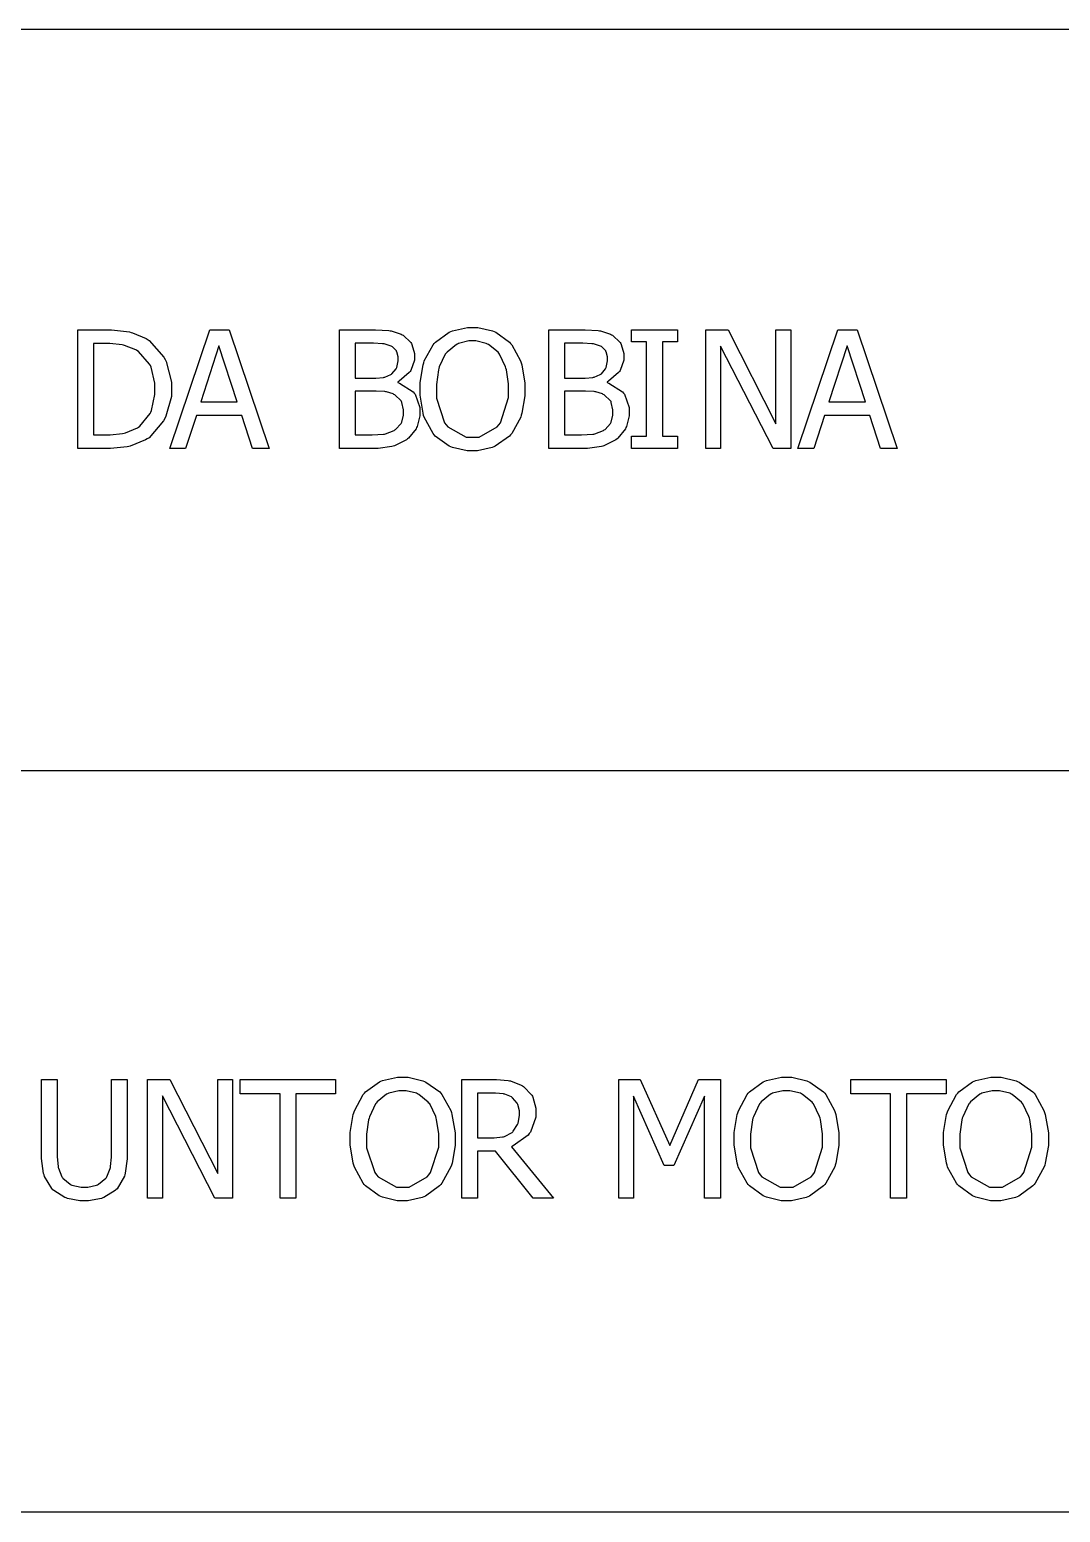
# Model space of a CAD drawing. Header units: millimetres. Extents: x 1974 to 2099, y 1386 to 1555.
# Drawn here: x 2088.406 to 2089.873, y 1476.14 to 1478.252 of the extents above; entities that cross this region are included whole.
import ezdxf

# ---------------------------------------------------------------- set-up
doc = ezdxf.new("R2010")
doc.units = ezdxf.units.MM
doc.layers.add('TEXTO', color=4, linetype='Continuous')

msp = doc.modelspace()

# ---------------------------------------------------------------- linework, layer by layer
at = {"layer": 'TEXTO', "color": 0}
for p, q in [((2098.7779, 1478.2522), (2069.8934, 1478.2522)), ((2088.4748, 1477.6556), (2088.4748, 1477.8246)), ((2088.4748, 1477.8246), (2088.5133, 1477.8246)), ((2088.5133, 1477.8246), (2088.5226, 1477.8246)), ((2088.5226, 1477.8246), (2088.5483, 1477.8216)), ((2088.5483, 1477.8216), (2088.5506, 1477.821)), ((2088.5506, 1477.821), (2088.5529, 1477.8205)), ((2088.5529, 1477.8205), (2088.5721, 1477.8122)), ((2088.5721, 1477.8122), (2088.5737, 1477.8112)), ((2088.5737, 1477.8112), (2088.5765, 1477.8093)), ((2088.5765, 1477.8093), (2088.5975, 1477.7855)), ((2088.6057, 1477.6556), (2088.6626, 1477.8246)), ((2088.6626, 1477.8246), (2088.6902, 1477.8246)), ((2088.6902, 1477.8246), (2088.7472, 1477.6556)), ((2088.8474, 1477.6556), (2088.8474, 1477.8246)), ((2088.8474, 1477.8246), (2088.8921, 1477.8246)), ((2088.8921, 1477.8246), (2088.8988, 1477.8246)), ((2088.8988, 1477.8246), (2088.9177, 1477.8236)), ((2088.9177, 1477.8236), (2088.9193, 1477.8234)), ((2088.9193, 1477.8234), (2088.9207, 1477.8231)), ((2088.9207, 1477.8231), (2088.935, 1477.8185)), ((2088.935, 1477.8185), (2088.9365, 1477.8177)), ((2088.9365, 1477.8177), (2088.938, 1477.8169)), ((2088.938, 1477.8169), (2088.949, 1477.8064)), ((2088.9838, 1477.8071), (2089.0035, 1477.8212)), ((2089.0035, 1477.8212), (2089.0058, 1477.8222)), ((2089.0058, 1477.8222), (2089.008, 1477.8233)), ((2089.008, 1477.8233), (2089.0294, 1477.8281)), ((2089.0314, 1477.8087), (2089.0168, 1477.8052)), ((2089.0294, 1477.8281), (2089.0366, 1477.8281)), ((2089.0368, 1477.8087), (2089.0314, 1477.8087)), ((2089.0366, 1477.8281), (2089.0444, 1477.8281)), ((2089.0415, 1477.8087), (2089.0368, 1477.8087)), ((2089.0563, 1477.8051), (2089.0415, 1477.8087)), ((2089.0444, 1477.8281), (2089.0653, 1477.8231)), ((2089.0653, 1477.8231), (2089.0677, 1477.8221)), ((2089.0677, 1477.8221), (2089.0698, 1477.8211)), ((2089.0698, 1477.8211), (2089.0894, 1477.807)), ((2089.1454, 1477.6556), (2089.1454, 1477.8246)), ((2089.1454, 1477.8246), (2089.1902, 1477.8246)), ((2089.1902, 1477.8246), (2089.1969, 1477.8246)), ((2089.1969, 1477.8246), (2089.2157, 1477.8236)), ((2089.2157, 1477.8236), (2089.2173, 1477.8234)), ((2089.2173, 1477.8234), (2089.2187, 1477.8231)), ((2089.2187, 1477.8231), (2089.2332, 1477.8185)), ((2089.2332, 1477.8185), (2089.2346, 1477.8177)), ((2089.2346, 1477.8177), (2089.2361, 1477.8169)), ((2089.2361, 1477.8169), (2089.247, 1477.8064)), ((2089.263, 1477.8074), (2089.263, 1477.8246)), ((2089.263, 1477.8246), (2089.3286, 1477.8246)), ((2089.3286, 1477.8246), (2089.3286, 1477.8074)), ((2089.3689, 1477.6556), (2089.3689, 1477.8246)), ((2089.3689, 1477.8246), (2089.4008, 1477.8246)), ((2089.4008, 1477.8246), (2089.4687, 1477.6909)), ((2089.4687, 1477.6909), (2089.4687, 1477.8246)), ((2089.4687, 1477.8246), (2089.4898, 1477.8246)), ((2089.4898, 1477.8246), (2089.4898, 1477.6556)), ((2089.4898, 1477.8246), (2089.4898, 1477.8246)), ((2089.4996, 1477.6556), (2089.5566, 1477.8246)), ((2089.5566, 1477.8246), (2089.5843, 1477.8246)), ((2089.5843, 1477.8246), (2089.6413, 1477.6556)), ((2088.5145, 1477.8053), (2088.4973, 1477.8053)), ((2088.4973, 1477.8053), (2088.4973, 1477.675)), ((2088.5203, 1477.8053), (2088.5145, 1477.8053)), ((2088.538, 1477.8033), (2088.5203, 1477.8053)), ((2088.5398, 1477.8029), (2088.538, 1477.8033)), ((2088.5414, 1477.8025), (2088.5398, 1477.8029)), ((2088.5575, 1477.796), (2088.5414, 1477.8025)), ((2088.559, 1477.7951), (2088.5575, 1477.796)), ((2088.5611, 1477.7938), (2088.559, 1477.7951)), ((2088.577, 1477.7759), (2088.5611, 1477.7938)), ((2088.6758, 1477.8016), (2088.6499, 1477.722)), ((2088.7019, 1477.722), (2088.6758, 1477.8016)), ((2088.8914, 1477.8054), (2088.8698, 1477.8054)), ((2088.8698, 1477.8054), (2088.8698, 1477.7559)), ((2088.8957, 1477.8054), (2088.8914, 1477.8054)), ((2088.9088, 1477.8048), (2088.8957, 1477.8054)), ((2088.9099, 1477.8047), (2088.9088, 1477.8048)), ((2088.9109, 1477.8046), (2088.9099, 1477.8047)), ((2088.9211, 1477.8015), (2088.9109, 1477.8046)), ((2088.922, 1477.801), (2088.9211, 1477.8015)), ((2088.9227, 1477.8005), (2088.922, 1477.801)), ((2088.9283, 1477.7946), (2088.9227, 1477.8005)), ((2088.9286, 1477.7939), (2088.9283, 1477.7946)), ((2088.9289, 1477.7932), (2088.9286, 1477.7939)), ((2088.9307, 1477.786), (2088.9289, 1477.7932)), ((2088.949, 1477.8064), (2088.9498, 1477.8051)), ((2088.9498, 1477.8051), (2088.9504, 1477.8038)), ((2088.9504, 1477.8038), (2088.954, 1477.7908)), ((2088.954, 1477.7908), (2088.954, 1477.7865)), ((2088.9681, 1477.7802), (2088.9806, 1477.8033)), ((2088.9806, 1477.8033), (2088.9823, 1477.8051)), ((2088.9823, 1477.8051), (2088.9838, 1477.8071)), ((2088.998, 1477.7898), (2088.9894, 1477.7718)), ((2088.9992, 1477.7913), (2088.998, 1477.7898)), ((2089.0004, 1477.7928), (2088.9992, 1477.7913)), ((2089.0138, 1477.8038), (2089.0004, 1477.7928)), ((2089.0153, 1477.8044), (2089.0138, 1477.8038)), ((2089.0168, 1477.8052), (2089.0153, 1477.8044)), ((2089.0579, 1477.8043), (2089.0563, 1477.8051)), ((2089.0595, 1477.8036), (2089.0579, 1477.8043)), ((2089.073, 1477.7927), (2089.0595, 1477.8036)), ((2089.0741, 1477.7913), (2089.073, 1477.7927)), ((2089.0752, 1477.7899), (2089.0741, 1477.7913)), ((2089.0836, 1477.772), (2089.0752, 1477.7899)), ((2089.0894, 1477.807), (2089.091, 1477.8051)), ((2089.091, 1477.8051), (2089.0926, 1477.8033)), ((2089.091, 1477.8051), (2089.091, 1477.8051)), ((2089.0926, 1477.8033), (2089.1051, 1477.7803)), ((2089.1894, 1477.8054), (2089.1679, 1477.8054)), ((2089.1679, 1477.8054), (2089.1679, 1477.7559)), ((2089.1937, 1477.8054), (2089.1894, 1477.8054)), ((2089.2068, 1477.8048), (2089.1937, 1477.8054)), ((2089.208, 1477.8047), (2089.2068, 1477.8048)), ((2089.209, 1477.8046), (2089.208, 1477.8047)), ((2089.2191, 1477.8015), (2089.209, 1477.8046)), ((2089.2201, 1477.801), (2089.2191, 1477.8015)), ((2089.2208, 1477.8005), (2089.2201, 1477.801)), ((2089.2263, 1477.7946), (2089.2208, 1477.8005)), ((2089.2267, 1477.7939), (2089.2263, 1477.7946)), ((2089.227, 1477.7932), (2089.2267, 1477.7939)), ((2089.2287, 1477.786), (2089.227, 1477.7932)), ((2089.247, 1477.8064), (2089.2478, 1477.8051)), ((2089.2478, 1477.8051), (2089.2485, 1477.8038)), ((2089.2485, 1477.8038), (2089.252, 1477.7908)), ((2089.252, 1477.7908), (2089.252, 1477.7865)), ((2089.2846, 1477.8074), (2089.263, 1477.8074)), ((2089.2846, 1477.6729), (2089.2846, 1477.8074)), ((2089.3286, 1477.8074), (2089.3071, 1477.8074)), ((2089.3071, 1477.8074), (2089.3071, 1477.6729)), ((2089.4645, 1477.6556), (2089.3899, 1477.8013)), ((2089.3899, 1477.8013), (2089.3899, 1477.6556)), ((2089.5699, 1477.8016), (2089.5439, 1477.722)), ((2089.596, 1477.722), (2089.5699, 1477.8016)), ((2088.5782, 1477.7736), (2088.577, 1477.7759)), ((2088.5793, 1477.7713), (2088.5782, 1477.7736)), ((2088.5846, 1477.7487), (2088.5793, 1477.7713)), ((2088.5975, 1477.7855), (2088.5991, 1477.7825)), ((2088.5991, 1477.7825), (2088.6006, 1477.7796)), ((2088.6006, 1477.7796), (2088.608, 1477.7499)), ((2088.922, 1477.762), (2088.9281, 1477.7692)), ((2088.9281, 1477.7692), (2088.9284, 1477.7701)), ((2088.9284, 1477.7701), (2088.9288, 1477.771)), ((2088.9288, 1477.771), (2088.9307, 1477.7803)), ((2088.9307, 1477.7833), (2088.9307, 1477.786)), ((2088.9307, 1477.7803), (2088.9307, 1477.7833)), ((2088.9307, 1477.7833), (2088.9307, 1477.7833)), ((2088.9488, 1477.7667), (2088.9478, 1477.7651)), ((2088.954, 1477.7812), (2088.9488, 1477.7667)), ((2088.954, 1477.7865), (2088.954, 1477.7812)), ((2088.962, 1477.7494), (2088.9664, 1477.7748)), ((2088.9664, 1477.7748), (2088.9673, 1477.7775)), ((2088.9673, 1477.7775), (2088.9681, 1477.7802)), ((2088.9883, 1477.7674), (2088.9853, 1477.7469)), ((2088.9889, 1477.7695), (2088.9883, 1477.7674)), ((2088.9894, 1477.7718), (2088.9889, 1477.7695)), ((2089.0843, 1477.7698), (2089.0836, 1477.772)), ((2089.0849, 1477.7677), (2089.0843, 1477.7698)), ((2089.088, 1477.7475), (2089.0849, 1477.7677)), ((2089.1051, 1477.7803), (2089.106, 1477.7776)), ((2089.106, 1477.7776), (2089.1069, 1477.7748)), ((2089.1069, 1477.7748), (2089.1113, 1477.7487)), ((2089.2201, 1477.762), (2089.2261, 1477.7692)), ((2089.2261, 1477.7692), (2089.2265, 1477.7701)), ((2089.2265, 1477.7701), (2089.2268, 1477.771)), ((2089.2268, 1477.771), (2089.2287, 1477.7803)), ((2089.2287, 1477.7833), (2089.2287, 1477.786)), ((2089.2287, 1477.7803), (2089.2287, 1477.7833)), ((2089.2287, 1477.7833), (2089.2287, 1477.7833)), ((2089.2468, 1477.7667), (2089.2458, 1477.7651)), ((2089.252, 1477.7812), (2089.2468, 1477.7667)), ((2089.252, 1477.7865), (2089.252, 1477.7812)), ((2088.5846, 1477.7403), (2088.5846, 1477.7487)), ((2088.608, 1477.7499), (2088.608, 1477.7399)), ((2088.8698, 1477.7559), (2088.8954, 1477.7559)), ((2088.8954, 1477.7559), (2088.8993, 1477.7559)), ((2088.8993, 1477.7559), (2088.91, 1477.7569)), ((2088.91, 1477.7569), (2088.9109, 1477.757)), ((2088.9109, 1477.757), (2088.9117, 1477.7572)), ((2088.9117, 1477.7572), (2088.9203, 1477.761)), ((2088.9203, 1477.761), (2088.9212, 1477.7615)), ((2088.9212, 1477.7615), (2088.922, 1477.762)), ((2088.9321, 1477.7513), (2088.9303, 1477.7504)), ((2088.9303, 1477.7504), (2088.9303, 1477.7494)), ((2088.9303, 1477.7494), (2088.9328, 1477.7487)), ((2088.9467, 1477.7636), (2088.9321, 1477.7513)), ((2088.9328, 1477.7487), (2088.9522, 1477.7364)), ((2088.9478, 1477.7651), (2088.9467, 1477.7636)), ((2088.962, 1477.74), (2088.962, 1477.7494)), ((2088.9853, 1477.7469), (2088.9853, 1477.74)), ((2089.088, 1477.74), (2089.088, 1477.7475)), ((2089.1113, 1477.7487), (2089.1113, 1477.74)), ((2089.1679, 1477.7559), (2089.1934, 1477.7559)), ((2089.1934, 1477.7559), (2089.1973, 1477.7559)), ((2089.1973, 1477.7559), (2089.208, 1477.7569)), ((2089.208, 1477.7569), (2089.2089, 1477.757)), ((2089.2089, 1477.757), (2089.2097, 1477.7572)), ((2089.2097, 1477.7572), (2089.2183, 1477.761)), ((2089.2183, 1477.761), (2089.2193, 1477.7615)), ((2089.2193, 1477.7615), (2089.2201, 1477.762)), ((2089.2301, 1477.7513), (2089.2283, 1477.7504)), ((2089.2283, 1477.7504), (2089.2283, 1477.7494)), ((2089.2283, 1477.7494), (2089.2308, 1477.7487)), ((2089.2447, 1477.7636), (2089.2301, 1477.7513)), ((2089.2308, 1477.7487), (2089.2502, 1477.7364)), ((2089.2458, 1477.7651), (2089.2447, 1477.7636)), ((2088.5798, 1477.7096), (2088.5846, 1477.7326)), ((2088.5846, 1477.7326), (2088.5846, 1477.7403)), ((2088.5846, 1477.7403), (2088.5846, 1477.7403)), ((2088.608, 1477.7295), (2088.6002, 1477.7014)), ((2088.608, 1477.7399), (2088.608, 1477.7295)), ((2088.608, 1477.7399), (2088.608, 1477.7399)), ((2088.8954, 1477.7372), (2088.8698, 1477.7372)), ((2088.8698, 1477.7372), (2088.8698, 1477.6748)), ((2088.8995, 1477.7372), (2088.8954, 1477.7372)), ((2088.9121, 1477.7366), (2088.8995, 1477.7372)), ((2088.9132, 1477.7364), (2088.9121, 1477.7366)), ((2088.9142, 1477.7363), (2088.9132, 1477.7364)), ((2088.9239, 1477.7332), (2088.9142, 1477.7363)), ((2088.9249, 1477.7327), (2088.9239, 1477.7332)), ((2088.9262, 1477.732), (2088.9249, 1477.7327)), ((2088.9353, 1477.7233), (2088.9262, 1477.732)), ((2088.9522, 1477.7364), (2088.9537, 1477.7346)), ((2088.9537, 1477.7346), (2088.955, 1477.7328)), ((2088.955, 1477.7328), (2088.9619, 1477.714)), ((2088.962, 1477.7315), (2088.962, 1477.74)), ((2088.9663, 1477.7057), (2088.962, 1477.7315)), ((2088.9853, 1477.74), (2088.9853, 1477.7273)), ((2088.9853, 1477.7273), (2088.9969, 1477.6922)), ((2089.0764, 1477.6922), (2089.088, 1477.7281)), ((2089.088, 1477.7281), (2089.088, 1477.74)), ((2089.088, 1477.74), (2089.088, 1477.74)), ((2089.1113, 1477.7308), (2089.1071, 1477.7058)), ((2089.1113, 1477.74), (2089.1113, 1477.7308)), ((2089.1934, 1477.7372), (2089.1679, 1477.7372)), ((2089.1679, 1477.7372), (2089.1679, 1477.6748)), ((2089.1975, 1477.7372), (2089.1934, 1477.7372)), ((2089.2101, 1477.7366), (2089.1975, 1477.7372)), ((2089.2113, 1477.7364), (2089.2101, 1477.7366)), ((2089.2122, 1477.7363), (2089.2113, 1477.7364)), ((2089.2219, 1477.7332), (2089.2122, 1477.7363)), ((2089.2229, 1477.7327), (2089.2219, 1477.7332)), ((2089.2242, 1477.732), (2089.2229, 1477.7327)), ((2089.2333, 1477.7233), (2089.2242, 1477.732)), ((2089.2502, 1477.7364), (2089.2517, 1477.7346)), ((2089.2517, 1477.7346), (2089.253, 1477.7328)), ((2089.253, 1477.7328), (2089.2599, 1477.714)), ((2088.5631, 1477.6876), (2088.5777, 1477.7052)), ((2088.5777, 1477.7052), (2088.5788, 1477.7073)), ((2088.5788, 1477.7073), (2088.5798, 1477.7096)), ((2088.6436, 1477.7028), (2088.6283, 1477.6556)), ((2088.7082, 1477.7028), (2088.6436, 1477.7028)), ((2088.6499, 1477.722), (2088.7019, 1477.722)), ((2088.6499, 1477.722), (2088.6499, 1477.722)), ((2088.7235, 1477.6556), (2088.7082, 1477.7028)), ((2088.9358, 1477.7223), (2088.9353, 1477.7233)), ((2088.9362, 1477.7213), (2088.9358, 1477.7223)), ((2088.9361, 1477.693), (2088.9385, 1477.7032)), ((2088.9385, 1477.7105), (2088.9362, 1477.7213)), ((2088.9385, 1477.7066), (2088.9385, 1477.7105)), ((2088.9385, 1477.7032), (2088.9385, 1477.7066)), ((2088.9385, 1477.7066), (2088.9385, 1477.7066)), ((2088.9619, 1477.714), (2088.9619, 1477.7075)), ((2088.9619, 1477.7075), (2088.9619, 1477.702)), ((2088.9619, 1477.7075), (2088.9619, 1477.7075)), ((2088.9671, 1477.7028), (2088.9663, 1477.7057)), ((2088.968, 1477.7002), (2088.9671, 1477.7028)), ((2089.1062, 1477.703), (2089.1053, 1477.7002)), ((2089.1071, 1477.7058), (2089.1062, 1477.703)), ((2089.2339, 1477.7223), (2089.2333, 1477.7233)), ((2089.2342, 1477.7213), (2089.2339, 1477.7223)), ((2089.2366, 1477.7105), (2089.2342, 1477.7213)), ((2089.2342, 1477.693), (2089.2366, 1477.7032)), ((2089.2366, 1477.7066), (2089.2366, 1477.7105)), ((2089.2366, 1477.7032), (2089.2366, 1477.7066)), ((2089.2366, 1477.7066), (2089.2366, 1477.7066)), ((2089.2599, 1477.714), (2089.2599, 1477.7075)), ((2089.2599, 1477.7075), (2089.2599, 1477.702)), ((2089.2599, 1477.7075), (2089.2599, 1477.7075)), ((2089.5376, 1477.7028), (2089.5224, 1477.6556)), ((2089.6023, 1477.7028), (2089.5376, 1477.7028)), ((2089.5439, 1477.722), (2089.596, 1477.722)), ((2089.5439, 1477.722), (2089.5439, 1477.722)), ((2089.6176, 1477.6556), (2089.6023, 1477.7028)), ((2088.5425, 1477.6778), (2088.5596, 1477.6851)), ((2088.5596, 1477.6851), (2088.5611, 1477.6861)), ((2088.5611, 1477.6861), (2088.5631, 1477.6876)), ((2088.597, 1477.6951), (2088.5762, 1477.6709)), ((2088.5987, 1477.6982), (2088.597, 1477.6951)), ((2088.6002, 1477.7014), (2088.5987, 1477.6982)), ((2088.9127, 1477.6765), (2088.9252, 1477.6814)), ((2088.9252, 1477.6814), (2088.9263, 1477.682)), ((2088.9263, 1477.682), (2088.9273, 1477.6828)), ((2088.9273, 1477.6828), (2088.9352, 1477.6911)), ((2088.9352, 1477.6911), (2088.9356, 1477.692)), ((2088.9356, 1477.692), (2088.9361, 1477.693)), ((2088.9563, 1477.6838), (2088.9457, 1477.6704)), ((2088.9571, 1477.6853), (2088.9563, 1477.6838)), ((2088.958, 1477.687), (2088.9571, 1477.6853)), ((2088.9619, 1477.702), (2088.958, 1477.687)), ((2088.9806, 1477.6771), (2088.968, 1477.7002)), ((2088.9969, 1477.6922), (2088.9993, 1477.6892)), ((2088.9993, 1477.6892), (2089.0016, 1477.6863)), ((2089.0016, 1477.6863), (2089.0279, 1477.6716)), ((2089.046, 1477.6716), (2089.0717, 1477.6863)), ((2089.0717, 1477.6863), (2089.0741, 1477.6892)), ((2089.0741, 1477.6892), (2089.0764, 1477.6922)), ((2089.1053, 1477.7002), (2089.0926, 1477.6771)), ((2089.2107, 1477.6765), (2089.2232, 1477.6814)), ((2089.2232, 1477.6814), (2089.2243, 1477.682)), ((2089.2243, 1477.682), (2089.2254, 1477.6828)), ((2089.2254, 1477.6828), (2089.2332, 1477.6911)), ((2089.2332, 1477.6911), (2089.2337, 1477.692)), ((2089.2337, 1477.692), (2089.2342, 1477.693)), ((2089.2544, 1477.6838), (2089.2437, 1477.6704)), ((2089.2552, 1477.6853), (2089.2544, 1477.6838)), ((2089.256, 1477.687), (2089.2552, 1477.6853)), ((2089.2599, 1477.702), (2089.256, 1477.687)), ((2088.4973, 1477.675), (2088.5145, 1477.675)), ((2088.5145, 1477.675), (2088.521, 1477.675)), ((2088.521, 1477.675), (2088.5387, 1477.6769)), ((2088.5387, 1477.6769), (2088.5407, 1477.6773)), ((2088.5407, 1477.6773), (2088.5425, 1477.6778)), ((2088.5714, 1477.6678), (2088.5496, 1477.6588)), ((2088.5736, 1477.6692), (2088.5714, 1477.6678)), ((2088.5762, 1477.6709), (2088.5736, 1477.6692)), ((2088.8698, 1477.6748), (2088.8881, 1477.6748)), ((2088.8881, 1477.6748), (2088.8939, 1477.6748)), ((2088.8939, 1477.6748), (2088.9099, 1477.676)), ((2088.9099, 1477.676), (2088.9114, 1477.6762)), ((2088.9114, 1477.6762), (2088.9127, 1477.6765)), ((2088.9427, 1477.6681), (2088.9257, 1477.6594)), ((2088.9444, 1477.6694), (2088.9427, 1477.6681)), ((2088.9457, 1477.6704), (2088.9444, 1477.6694)), ((2088.9822, 1477.6751), (2088.9806, 1477.6771)), ((2088.9837, 1477.6733), (2088.9822, 1477.6751)), ((2089.0035, 1477.6589), (2088.9837, 1477.6733)), ((2089.0279, 1477.6716), (2089.0368, 1477.6716)), ((2089.0368, 1477.6716), (2089.046, 1477.6716)), ((2089.0893, 1477.6732), (2089.0692, 1477.6588)), ((2089.091, 1477.6751), (2089.0893, 1477.6732)), ((2089.0926, 1477.6771), (2089.091, 1477.6751)), ((2089.1679, 1477.6748), (2089.1861, 1477.6748)), ((2089.1861, 1477.6748), (2089.1919, 1477.6748)), ((2089.1919, 1477.6748), (2089.208, 1477.676)), ((2089.208, 1477.676), (2089.2094, 1477.6762)), ((2089.2094, 1477.6762), (2089.2107, 1477.6765)), ((2089.2407, 1477.6681), (2089.2237, 1477.6594)), ((2089.2424, 1477.6694), (2089.2407, 1477.6681)), ((2089.2437, 1477.6704), (2089.2424, 1477.6694)), ((2089.263, 1477.6556), (2089.263, 1477.6729)), ((2089.263, 1477.6729), (2089.2846, 1477.6729)), ((2089.3071, 1477.6729), (2089.3286, 1477.6729)), ((2089.3286, 1477.6729), (2089.3286, 1477.6556)), ((2089.3286, 1477.6729), (2089.3286, 1477.6729)), ((2088.5138, 1477.6556), (2088.4748, 1477.6556)), ((2088.5216, 1477.6556), (2088.5138, 1477.6556)), ((2088.5452, 1477.658), (2088.5216, 1477.6556)), ((2088.5475, 1477.6583), (2088.5452, 1477.658)), ((2088.5496, 1477.6588), (2088.5475, 1477.6583)), ((2088.6283, 1477.6556), (2088.6057, 1477.6556)), ((2088.6283, 1477.6556), (2088.6283, 1477.6556)), ((2088.7472, 1477.6556), (2088.7235, 1477.6556)), ((2088.8959, 1477.6556), (2088.8474, 1477.6556)), ((2088.9024, 1477.6556), (2088.8959, 1477.6556)), ((2088.9221, 1477.6583), (2088.9024, 1477.6556)), ((2088.924, 1477.6588), (2088.9221, 1477.6583)), ((2088.9257, 1477.6594), (2088.924, 1477.6588)), ((2089.0058, 1477.658), (2089.0035, 1477.6589)), ((2089.008, 1477.657), (2089.0058, 1477.658)), ((2089.0289, 1477.6521), (2089.008, 1477.657)), ((2089.0366, 1477.6521), (2089.0289, 1477.6521)), ((2089.0436, 1477.6521), (2089.0366, 1477.6521)), ((2089.0646, 1477.6569), (2089.0436, 1477.6521)), ((2089.067, 1477.6578), (2089.0646, 1477.6569)), ((2089.0692, 1477.6588), (2089.067, 1477.6578)), ((2089.1939, 1477.6556), (2089.1454, 1477.6556)), ((2089.2004, 1477.6556), (2089.1939, 1477.6556)), ((2089.2201, 1477.6583), (2089.2004, 1477.6556)), ((2089.222, 1477.6588), (2089.2201, 1477.6583)), ((2089.2237, 1477.6594), (2089.222, 1477.6588)), ((2089.3286, 1477.6556), (2089.263, 1477.6556)), ((2089.3899, 1477.6556), (2089.3689, 1477.6556)), ((2089.4898, 1477.6556), (2089.4645, 1477.6556)), ((2089.5224, 1477.6556), (2089.4996, 1477.6556)), ((2089.5224, 1477.6556), (2089.5224, 1477.6556)), ((2089.6413, 1477.6556), (2089.6176, 1477.6556)), ((2098.7779, 1477.1963), (2069.8934, 1477.1963)), ((2088.4231, 1476.6512), (2088.4231, 1476.7566)), ((2088.4231, 1476.7566), (2088.4456, 1476.7566)), ((2088.4456, 1476.7566), (2088.4456, 1476.6512)), ((2088.5228, 1476.6507), (2088.5228, 1476.7566)), ((2088.5228, 1476.7566), (2088.5453, 1476.7566)), ((2088.5453, 1476.7566), (2088.5453, 1476.6512)), ((2088.5742, 1476.5877), (2088.5742, 1476.7566)), ((2088.5742, 1476.7566), (2088.606, 1476.7566)), ((2088.606, 1476.7566), (2088.6741, 1476.6228)), ((2088.6741, 1476.6228), (2088.6741, 1476.7566)), ((2088.6741, 1476.7566), (2088.695, 1476.7566)), ((2088.695, 1476.7566), (2088.695, 1476.5877)), ((2088.695, 1476.7566), (2088.695, 1476.7566)), ((2088.706, 1476.7366), (2088.706, 1476.7566)), ((2088.706, 1476.7566), (2088.8419, 1476.7566)), ((2088.8419, 1476.7566), (2088.8419, 1476.7366)), ((2088.8844, 1476.7391), (2088.9041, 1476.7533)), ((2088.9041, 1476.7533), (2088.9064, 1476.7543)), ((2088.9064, 1476.7543), (2088.9086, 1476.7552)), ((2088.9086, 1476.7552), (2088.93, 1476.7601)), ((2088.93, 1476.7601), (2088.9372, 1476.7601)), ((2088.9372, 1476.7601), (2088.9449, 1476.7601)), ((2088.9449, 1476.7601), (2088.966, 1476.7551)), ((2088.966, 1476.7551), (2088.9683, 1476.7541)), ((2088.9683, 1476.7541), (2088.9705, 1476.7531)), ((2088.9705, 1476.7531), (2088.9901, 1476.739)), ((2089.0213, 1476.5877), (2089.0213, 1476.7566)), ((2089.0213, 1476.7566), (2089.0648, 1476.7566)), ((2089.0648, 1476.7566), (2089.0709, 1476.7566)), ((2089.0709, 1476.7566), (2089.0875, 1476.7552)), ((2089.0875, 1476.7552), (2089.0892, 1476.7549)), ((2089.0892, 1476.7549), (2089.0907, 1476.7547)), ((2089.0907, 1476.7547), (2089.1062, 1476.7485)), ((2089.2448, 1476.5877), (2089.2448, 1476.7566)), ((2089.2448, 1476.7566), (2089.2753, 1476.7566)), ((2089.2753, 1476.7566), (2089.3176, 1476.6626)), ((2089.3176, 1476.6626), (2089.3583, 1476.7566)), ((2089.3583, 1476.7566), (2089.3895, 1476.7566)), ((2089.3895, 1476.7566), (2089.3895, 1476.5877)), ((2089.3895, 1476.7566), (2089.3895, 1476.7566)), ((2089.4309, 1476.7391), (2089.4506, 1476.7533)), ((2089.4506, 1476.7533), (2089.4529, 1476.7543)), ((2089.4529, 1476.7543), (2089.4551, 1476.7552)), ((2089.4551, 1476.7552), (2089.4765, 1476.7601)), ((2089.4765, 1476.7601), (2089.4837, 1476.7601)), ((2089.4837, 1476.7601), (2089.4914, 1476.7601)), ((2089.4914, 1476.7601), (2089.5124, 1476.7551)), ((2089.5124, 1476.7551), (2089.5147, 1476.7541)), ((2089.5147, 1476.7541), (2089.5169, 1476.7531)), ((2089.5169, 1476.7531), (2089.5365, 1476.739)), ((2089.5752, 1476.7366), (2089.5752, 1476.7566)), ((2089.5752, 1476.7566), (2089.7112, 1476.7566)), ((2089.7112, 1476.7566), (2089.7112, 1476.7366)), ((2089.7289, 1476.7391), (2089.7486, 1476.7533)), ((2089.7486, 1476.7533), (2089.7509, 1476.7543)), ((2089.7509, 1476.7543), (2089.7531, 1476.7552)), ((2089.7531, 1476.7552), (2089.7745, 1476.7601)), ((2089.7745, 1476.7601), (2089.7817, 1476.7601)), ((2089.7817, 1476.7601), (2089.7895, 1476.7601)), ((2089.7895, 1476.7601), (2089.8104, 1476.7551)), ((2089.8104, 1476.7551), (2089.8127, 1476.7541)), ((2089.8127, 1476.7541), (2089.815, 1476.7531)), ((2089.815, 1476.7531), (2089.8345, 1476.739)), ((2088.6698, 1476.5877), (2088.5952, 1476.7333)), ((2088.5952, 1476.7333), (2088.5952, 1476.5877)), ((2088.7628, 1476.7366), (2088.706, 1476.7366)), ((2088.7628, 1476.5877), (2088.7628, 1476.7366)), ((2088.8419, 1476.7366), (2088.7851, 1476.7366)), ((2088.7851, 1476.7366), (2088.7851, 1476.5877)), ((2088.8687, 1476.7123), (2088.8812, 1476.7352)), ((2088.8812, 1476.7352), (2088.8829, 1476.7372)), ((2088.8829, 1476.7372), (2088.8844, 1476.7391)), ((2088.9144, 1476.7357), (2088.9009, 1476.7248)), ((2088.9159, 1476.7364), (2088.9144, 1476.7357)), ((2088.9174, 1476.7372), (2088.9159, 1476.7364)), ((2088.9319, 1476.7407), (2088.9174, 1476.7372)), ((2088.9373, 1476.7407), (2088.9319, 1476.7407)), ((2088.9421, 1476.7407), (2088.9373, 1476.7407)), ((2088.957, 1476.7371), (2088.9421, 1476.7407)), ((2088.9586, 1476.7363), (2088.957, 1476.7371)), ((2088.9602, 1476.7356), (2088.9586, 1476.7363)), ((2088.9735, 1476.7247), (2088.9602, 1476.7356)), ((2088.9901, 1476.739), (2088.9917, 1476.7372)), ((2088.9917, 1476.7372), (2088.9932, 1476.7353)), ((2088.9917, 1476.7372), (2088.9917, 1476.7372)), ((2088.9932, 1476.7353), (2089.0057, 1476.7124)), ((2089.066, 1476.7373), (2089.0438, 1476.7373)), ((2089.0438, 1476.7373), (2089.0438, 1476.6735)), ((2089.0696, 1476.7373), (2089.066, 1476.7373)), ((2089.0807, 1476.7363), (2089.0696, 1476.7373)), ((2089.0817, 1476.736), (2089.0807, 1476.7363)), ((2089.0828, 1476.7358), (2089.0817, 1476.736)), ((2089.092, 1476.732), (2089.0828, 1476.7358)), ((2089.0929, 1476.7315), (2089.092, 1476.732)), ((2089.0938, 1476.7309), (2089.0929, 1476.7315)), ((2089.1005, 1476.7231), (2089.0938, 1476.7309)), ((2089.1062, 1476.7485), (2089.1079, 1476.7476)), ((2089.1079, 1476.7476), (2089.1093, 1476.7467)), ((2089.1093, 1476.7467), (2089.121, 1476.7346)), ((2089.121, 1476.7346), (2089.1219, 1476.733)), ((2089.1219, 1476.733), (2089.1226, 1476.7316)), ((2089.1226, 1476.7316), (2089.127, 1476.7159)), ((2089.3094, 1476.6342), (2089.2658, 1476.7332)), ((2089.2658, 1476.7332), (2089.2658, 1476.5877)), ((2089.367, 1476.7332), (2089.3231, 1476.6342)), ((2089.367, 1476.5877), (2089.367, 1476.7332)), ((2089.4152, 1476.7123), (2089.4277, 1476.7352)), ((2089.4277, 1476.7352), (2089.4293, 1476.7372)), ((2089.4293, 1476.7372), (2089.4309, 1476.7391)), ((2089.4608, 1476.7357), (2089.4474, 1476.7248)), ((2089.4624, 1476.7364), (2089.4608, 1476.7357)), ((2089.4639, 1476.7372), (2089.4624, 1476.7364)), ((2089.4784, 1476.7407), (2089.4639, 1476.7372)), ((2089.4838, 1476.7407), (2089.4784, 1476.7407)), ((2089.4886, 1476.7407), (2089.4838, 1476.7407)), ((2089.5034, 1476.7371), (2089.4886, 1476.7407)), ((2089.505, 1476.7363), (2089.5034, 1476.7371)), ((2089.5065, 1476.7356), (2089.505, 1476.7363)), ((2089.52, 1476.7247), (2089.5065, 1476.7356)), ((2089.5365, 1476.739), (2089.5381, 1476.7372)), ((2089.5381, 1476.7372), (2089.5396, 1476.7353)), ((2089.5381, 1476.7372), (2089.5381, 1476.7372)), ((2089.5396, 1476.7353), (2089.5521, 1476.7124)), ((2089.6318, 1476.7366), (2089.5752, 1476.7366)), ((2089.6318, 1476.5877), (2089.6318, 1476.7366)), ((2089.7112, 1476.7366), (2089.6544, 1476.7366)), ((2089.6544, 1476.7366), (2089.6544, 1476.5877)), ((2089.7132, 1476.7123), (2089.7257, 1476.7352)), ((2089.7257, 1476.7352), (2089.7274, 1476.7372)), ((2089.7274, 1476.7372), (2089.7289, 1476.7391)), ((2089.7589, 1476.7357), (2089.7454, 1476.7248)), ((2089.7604, 1476.7364), (2089.7589, 1476.7357)), ((2089.7619, 1476.7372), (2089.7604, 1476.7364)), ((2089.7764, 1476.7407), (2089.7619, 1476.7372)), ((2089.7818, 1476.7407), (2089.7764, 1476.7407)), ((2089.7867, 1476.7407), (2089.7818, 1476.7407)), ((2089.8014, 1476.7371), (2089.7867, 1476.7407)), ((2089.8031, 1476.7363), (2089.8014, 1476.7371)), ((2089.8047, 1476.7356), (2089.8031, 1476.7363)), ((2089.8181, 1476.7247), (2089.8047, 1476.7356)), ((2089.8345, 1476.739), (2089.8361, 1476.7372)), ((2089.8361, 1476.7372), (2089.8377, 1476.7353)), ((2089.8361, 1476.7372), (2089.8361, 1476.7372)), ((2089.8377, 1476.7353), (2089.8502, 1476.7124)), ((2088.8678, 1476.7095), (2088.8687, 1476.7123)), ((2088.8986, 1476.7219), (2088.8901, 1476.7038)), ((2088.8998, 1476.7232), (2088.8986, 1476.7219)), ((2088.9009, 1476.7248), (2088.8998, 1476.7232)), ((2088.9747, 1476.7232), (2088.9735, 1476.7247)), ((2088.9758, 1476.7219), (2088.9747, 1476.7232)), ((2088.9843, 1476.704), (2088.9758, 1476.7219)), ((2089.0057, 1476.7124), (2089.0066, 1476.7096)), ((2089.1009, 1476.7222), (2089.1005, 1476.7231)), ((2089.1013, 1476.7213), (2089.1009, 1476.7222)), ((2089.1036, 1476.7123), (2089.1013, 1476.7213)), ((2089.1036, 1476.7091), (2089.1036, 1476.7123)), ((2089.127, 1476.7159), (2089.127, 1476.7107)), ((2089.127, 1476.7107), (2089.127, 1476.703)), ((2089.4143, 1476.7095), (2089.4152, 1476.7123)), ((2089.4451, 1476.7219), (2089.4365, 1476.7038)), ((2089.4462, 1476.7232), (2089.4451, 1476.7219)), ((2089.4474, 1476.7248), (2089.4462, 1476.7232)), ((2089.5212, 1476.7232), (2089.52, 1476.7247)), ((2089.5222, 1476.7219), (2089.5212, 1476.7232)), ((2089.5307, 1476.704), (2089.5222, 1476.7219)), ((2089.5521, 1476.7124), (2089.5531, 1476.7096)), ((2089.7123, 1476.7095), (2089.7132, 1476.7123)), ((2089.7431, 1476.7219), (2089.7346, 1476.7038)), ((2089.7442, 1476.7232), (2089.7431, 1476.7219)), ((2089.7454, 1476.7248), (2089.7442, 1476.7232)), ((2089.8192, 1476.7232), (2089.8181, 1476.7247)), ((2089.8203, 1476.7219), (2089.8192, 1476.7232)), ((2089.8288, 1476.704), (2089.8203, 1476.7219)), ((2089.8502, 1476.7124), (2089.8511, 1476.7096)), ((2088.8626, 1476.6815), (2088.8669, 1476.7069)), ((2088.8669, 1476.7069), (2088.8678, 1476.7095)), ((2088.8888, 1476.6995), (2088.886, 1476.679)), ((2088.8895, 1476.7016), (2088.8888, 1476.6995)), ((2088.8901, 1476.7038), (2088.8895, 1476.7016)), ((2088.985, 1476.7018), (2088.9843, 1476.704)), ((2088.9856, 1476.6997), (2088.985, 1476.7018)), ((2088.9886, 1476.6796), (2088.9856, 1476.6997)), ((2089.0066, 1476.7096), (2089.0075, 1476.7069)), ((2089.0075, 1476.7069), (2089.012, 1476.6808)), ((2089.0948, 1476.6832), (2089.1008, 1476.6926)), ((2089.1008, 1476.6926), (2089.1012, 1476.6936)), ((2089.1012, 1476.6936), (2089.1016, 1476.6948)), ((2089.1016, 1476.6948), (2089.1036, 1476.7056)), ((2089.1036, 1476.7056), (2089.1036, 1476.7091)), ((2089.1036, 1476.7091), (2089.1036, 1476.7091)), ((2089.127, 1476.703), (2089.1192, 1476.6818)), ((2089.409, 1476.6815), (2089.4134, 1476.7069)), ((2089.4134, 1476.7069), (2089.4143, 1476.7095)), ((2089.4354, 1476.6995), (2089.4323, 1476.679)), ((2089.4359, 1476.7016), (2089.4354, 1476.6995)), ((2089.4365, 1476.7038), (2089.4359, 1476.7016)), ((2089.5314, 1476.7018), (2089.5307, 1476.704)), ((2089.5319, 1476.6997), (2089.5314, 1476.7018)), ((2089.535, 1476.6796), (2089.5319, 1476.6997)), ((2089.5531, 1476.7096), (2089.554, 1476.7069)), ((2089.554, 1476.7069), (2089.5584, 1476.6808)), ((2089.7071, 1476.6815), (2089.7114, 1476.7069)), ((2089.7114, 1476.7069), (2089.7123, 1476.7095)), ((2089.7334, 1476.6995), (2089.7305, 1476.679)), ((2089.7339, 1476.7016), (2089.7334, 1476.6995)), ((2089.7346, 1476.7038), (2089.7339, 1476.7016)), ((2089.8294, 1476.7018), (2089.8288, 1476.704)), ((2089.83, 1476.6997), (2089.8294, 1476.7018)), ((2089.8331, 1476.6796), (2089.83, 1476.6997)), ((2089.8511, 1476.7096), (2089.8521, 1476.7069)), ((2089.8521, 1476.7069), (2089.8565, 1476.6808)), ((2088.8626, 1476.6721), (2088.8626, 1476.6815)), ((2088.8626, 1476.6636), (2088.8626, 1476.6721)), ((2088.886, 1476.679), (2088.886, 1476.6721)), ((2088.886, 1476.6721), (2088.886, 1476.6594)), ((2088.9886, 1476.6721), (2088.9886, 1476.6796)), ((2088.9886, 1476.6602), (2088.9886, 1476.6721)), ((2088.9886, 1476.6721), (2088.9886, 1476.6721)), ((2089.012, 1476.6808), (2089.012, 1476.6721)), ((2089.012, 1476.6721), (2089.012, 1476.6629)), ((2089.0438, 1476.6735), (2089.0635, 1476.6735)), ((2089.0635, 1476.6735), (2089.0677, 1476.6735)), ((2089.0677, 1476.6735), (2089.0795, 1476.675)), ((2089.0795, 1476.675), (2089.0808, 1476.6752)), ((2089.0808, 1476.6752), (2089.0821, 1476.6755)), ((2089.0821, 1476.6755), (2089.0931, 1476.6814)), ((2089.0931, 1476.6814), (2089.0941, 1476.6823)), ((2089.0941, 1476.6823), (2089.0948, 1476.6832)), ((2089.116, 1476.6776), (2089.0946, 1476.6622)), ((2089.1176, 1476.6797), (2089.116, 1476.6776)), ((2089.1192, 1476.6818), (2089.1176, 1476.6797)), ((2089.409, 1476.6721), (2089.409, 1476.6815)), ((2089.409, 1476.6636), (2089.409, 1476.6721)), ((2089.4323, 1476.679), (2089.4323, 1476.6721)), ((2089.4323, 1476.6721), (2089.4323, 1476.6594)), ((2089.535, 1476.6721), (2089.535, 1476.6796)), ((2089.535, 1476.6602), (2089.535, 1476.6721)), ((2089.535, 1476.6721), (2089.535, 1476.6721)), ((2089.5584, 1476.6808), (2089.5584, 1476.6721)), ((2089.5584, 1476.6721), (2089.5584, 1476.6629)), ((2089.7071, 1476.6721), (2089.7071, 1476.6815)), ((2089.7071, 1476.6636), (2089.7071, 1476.6721)), ((2089.7305, 1476.679), (2089.7305, 1476.6721)), ((2089.7305, 1476.6721), (2089.7305, 1476.6594)), ((2089.8331, 1476.6721), (2089.8331, 1476.6796)), ((2089.8331, 1476.6602), (2089.8331, 1476.6721)), ((2089.8331, 1476.6721), (2089.8331, 1476.6721)), ((2089.8565, 1476.6808), (2089.8565, 1476.6721)), ((2089.8565, 1476.6721), (2089.8565, 1476.6629)), ((2088.4231, 1476.6441), (2088.4231, 1476.6512)), ((2088.4456, 1476.6512), (2088.4456, 1476.6464)), ((2088.5228, 1476.6462), (2088.5228, 1476.6507)), ((2088.5453, 1476.6512), (2088.5453, 1476.6438)), ((2088.8669, 1476.6377), (2088.8626, 1476.6636)), ((2088.886, 1476.6594), (2088.8976, 1476.6242)), ((2088.9769, 1476.6242), (2088.9886, 1476.6602)), ((2089.012, 1476.6629), (2089.0076, 1476.6378)), ((2089.0694, 1476.6548), (2089.0438, 1476.6548)), ((2089.0438, 1476.6548), (2089.0438, 1476.5877)), ((2089.1229, 1476.5877), (2089.0694, 1476.6548)), ((2089.0946, 1476.6622), (2089.092, 1476.6611)), ((2089.092, 1476.6611), (2089.1521, 1476.5877)), ((2089.092, 1476.6611), (2089.092, 1476.6611)), ((2089.4133, 1476.6377), (2089.409, 1476.6636)), ((2089.4323, 1476.6594), (2089.4439, 1476.6242)), ((2089.5234, 1476.6242), (2089.535, 1476.6602)), ((2089.5584, 1476.6629), (2089.5541, 1476.6378)), ((2089.7113, 1476.6377), (2089.7071, 1476.6636)), ((2089.7305, 1476.6594), (2089.742, 1476.6242)), ((2089.8214, 1476.6242), (2089.8331, 1476.6602)), ((2089.8565, 1476.6629), (2089.8521, 1476.6378)), ((2088.4261, 1476.6229), (2088.4231, 1476.6441)), ((2088.4456, 1476.6464), (2088.4468, 1476.6329)), ((2088.4468, 1476.6329), (2088.4471, 1476.6316)), ((2088.4471, 1476.6316), (2088.4472, 1476.6303)), ((2088.4472, 1476.6303), (2088.4521, 1476.6182)), ((2088.5162, 1476.6182), (2088.521, 1476.6302)), ((2088.521, 1476.6302), (2088.5213, 1476.6315)), ((2088.5213, 1476.6315), (2088.5214, 1476.6328)), ((2088.5214, 1476.6328), (2088.5228, 1476.6462)), ((2088.5453, 1476.6438), (2088.5423, 1476.6232)), ((2088.8678, 1476.6348), (2088.8669, 1476.6377)), ((2088.8687, 1476.6321), (2088.8678, 1476.6348)), ((2088.8811, 1476.6091), (2088.8687, 1476.6321)), ((2089.0058, 1476.6322), (2088.9932, 1476.6091)), ((2089.0067, 1476.6349), (2089.0058, 1476.6322)), ((2089.0076, 1476.6378), (2089.0067, 1476.6349)), ((2089.3231, 1476.6342), (2089.3094, 1476.6342)), ((2089.4142, 1476.6348), (2089.4133, 1476.6377)), ((2089.4151, 1476.6321), (2089.4142, 1476.6348)), ((2089.4276, 1476.6091), (2089.4151, 1476.6321)), ((2089.5524, 1476.6322), (2089.5397, 1476.6091)), ((2089.5532, 1476.6349), (2089.5524, 1476.6322)), ((2089.5541, 1476.6378), (2089.5532, 1476.6349)), ((2089.7122, 1476.6348), (2089.7113, 1476.6377)), ((2089.7131, 1476.6321), (2089.7122, 1476.6348)), ((2089.7256, 1476.6091), (2089.7131, 1476.6321)), ((2089.8504, 1476.6322), (2089.8378, 1476.6091)), ((2089.8512, 1476.6349), (2089.8504, 1476.6322)), ((2089.8521, 1476.6378), (2089.8512, 1476.6349)), ((2088.4268, 1476.6209), (2088.4261, 1476.6229)), ((2088.4274, 1476.6188), (2088.4268, 1476.6209)), ((2088.4377, 1476.6013), (2088.4274, 1476.6188)), ((2088.4521, 1476.6182), (2088.4529, 1476.6172)), ((2088.4529, 1476.6172), (2088.4536, 1476.6161)), ((2088.4536, 1476.6161), (2088.4638, 1476.6075)), ((2088.4638, 1476.6075), (2088.4652, 1476.6068)), ((2088.4652, 1476.6068), (2088.4664, 1476.6062)), ((2088.4664, 1476.6062), (2088.4797, 1476.6033)), ((2088.4889, 1476.6033), (2088.5015, 1476.6062)), ((2088.5015, 1476.6062), (2088.5028, 1476.6068)), ((2088.5028, 1476.6068), (2088.5042, 1476.6075)), ((2088.5042, 1476.6075), (2088.5148, 1476.6161)), ((2088.5148, 1476.6161), (2088.5155, 1476.6172)), ((2088.5155, 1476.6172), (2088.5162, 1476.6182)), ((2088.5411, 1476.619), (2088.5307, 1476.6012)), ((2088.5418, 1476.6211), (2088.5411, 1476.619)), ((2088.5423, 1476.6232), (2088.5418, 1476.6211)), ((2088.8827, 1476.6072), (2088.8811, 1476.6091)), ((2088.8844, 1476.6053), (2088.8827, 1476.6072)), ((2088.904, 1476.5909), (2088.8844, 1476.6053)), ((2088.8976, 1476.6242), (2088.8999, 1476.6212)), ((2088.8999, 1476.6212), (2088.9022, 1476.6182)), ((2088.9022, 1476.6182), (2088.9284, 1476.6036)), ((2088.9466, 1476.6036), (2088.9724, 1476.6182)), ((2088.9899, 1476.6053), (2088.9697, 1476.5907)), ((2088.9724, 1476.6182), (2088.9747, 1476.6212)), ((2088.9747, 1476.6212), (2088.9769, 1476.6242)), ((2088.9917, 1476.6072), (2088.9899, 1476.6053)), ((2088.9932, 1476.6091), (2088.9917, 1476.6072)), ((2089.4292, 1476.6072), (2089.4276, 1476.6091)), ((2089.4309, 1476.6053), (2089.4292, 1476.6072)), ((2089.4505, 1476.5909), (2089.4309, 1476.6053)), ((2089.4439, 1476.6242), (2089.4463, 1476.6212)), ((2089.4463, 1476.6212), (2089.4486, 1476.6182)), ((2089.4486, 1476.6182), (2089.4749, 1476.6036)), ((2089.4931, 1476.6036), (2089.5188, 1476.6182)), ((2089.5363, 1476.6053), (2089.5162, 1476.5907)), ((2089.5188, 1476.6182), (2089.5211, 1476.6212)), ((2089.5211, 1476.6212), (2089.5234, 1476.6242)), ((2089.5381, 1476.6072), (2089.5363, 1476.6053)), ((2089.5397, 1476.6091), (2089.5381, 1476.6072)), ((2089.7272, 1476.6072), (2089.7256, 1476.6091)), ((2089.7289, 1476.6053), (2089.7272, 1476.6072)), ((2089.7485, 1476.5909), (2089.7289, 1476.6053)), ((2089.742, 1476.6242), (2089.7443, 1476.6212)), ((2089.7443, 1476.6212), (2089.7467, 1476.6182)), ((2089.7467, 1476.6182), (2089.7729, 1476.6036)), ((2089.7911, 1476.6036), (2089.8169, 1476.6182)), ((2089.8344, 1476.6053), (2089.8142, 1476.5907)), ((2089.8169, 1476.6182), (2089.8192, 1476.6212)), ((2089.8192, 1476.6212), (2089.8214, 1476.6242)), ((2089.8361, 1476.6072), (2089.8344, 1476.6053)), ((2089.8378, 1476.6091), (2089.8361, 1476.6072)), ((2088.4393, 1476.5997), (2088.4377, 1476.6013)), ((2088.4405, 1476.5985), (2088.4393, 1476.5997)), ((2088.4562, 1476.5888), (2088.4405, 1476.5985)), ((2088.4582, 1476.5881), (2088.4562, 1476.5888)), ((2088.46, 1476.5875), (2088.4582, 1476.5881)), ((2088.4777, 1476.5842), (2088.46, 1476.5875)), ((2088.4842, 1476.5842), (2088.4777, 1476.5842)), ((2088.4797, 1476.6033), (2088.4842, 1476.6033)), ((2088.4842, 1476.6033), (2088.4889, 1476.6033)), ((2088.4902, 1476.5842), (2088.4842, 1476.5842)), ((2088.4842, 1476.5842), (2088.4842, 1476.5842)), ((2088.5085, 1476.5874), (2088.4902, 1476.5842)), ((2088.5104, 1476.588), (2088.5085, 1476.5874)), ((2088.5121, 1476.5887), (2088.5104, 1476.588)), ((2088.5278, 1476.5985), (2088.5121, 1476.5887)), ((2088.5292, 1476.5997), (2088.5278, 1476.5985)), ((2088.5307, 1476.6012), (2088.5292, 1476.5997)), ((2088.5952, 1476.5877), (2088.5742, 1476.5877)), ((2088.695, 1476.5877), (2088.6698, 1476.5877)), ((2088.7851, 1476.5877), (2088.7628, 1476.5877)), ((2088.7851, 1476.5877), (2088.7851, 1476.5877)), ((2088.9063, 1476.5899), (2088.904, 1476.5909)), ((2088.9086, 1476.589), (2088.9063, 1476.5899)), ((2088.9294, 1476.5842), (2088.9086, 1476.589)), ((2088.9284, 1476.6036), (2088.9373, 1476.6036)), ((2088.9372, 1476.5842), (2088.9294, 1476.5842)), ((2088.9442, 1476.5842), (2088.9372, 1476.5842)), ((2088.9373, 1476.6036), (2088.9466, 1476.6036)), ((2088.9652, 1476.5889), (2088.9442, 1476.5842)), ((2088.9675, 1476.5897), (2088.9652, 1476.5889)), ((2088.9697, 1476.5907), (2088.9675, 1476.5897)), ((2089.0438, 1476.5877), (2089.0213, 1476.5877)), ((2089.1521, 1476.5877), (2089.1229, 1476.5877)), ((2089.2658, 1476.5877), (2089.2448, 1476.5877)), ((2089.3895, 1476.5877), (2089.367, 1476.5877)), ((2089.4528, 1476.5899), (2089.4505, 1476.5909)), ((2089.455, 1476.589), (2089.4528, 1476.5899)), ((2089.4759, 1476.5842), (2089.455, 1476.589)), ((2089.4749, 1476.6036), (2089.4838, 1476.6036)), ((2089.4837, 1476.5842), (2089.4759, 1476.5842)), ((2089.4906, 1476.5842), (2089.4837, 1476.5842)), ((2089.4838, 1476.6036), (2089.4931, 1476.6036)), ((2089.5117, 1476.5889), (2089.4906, 1476.5842)), ((2089.514, 1476.5897), (2089.5117, 1476.5889)), ((2089.5162, 1476.5907), (2089.514, 1476.5897)), ((2089.6544, 1476.5877), (2089.6318, 1476.5877)), ((2089.6544, 1476.5877), (2089.6544, 1476.5877)), ((2089.7508, 1476.5899), (2089.7485, 1476.5909)), ((2089.7531, 1476.589), (2089.7508, 1476.5899)), ((2089.7739, 1476.5842), (2089.7531, 1476.589)), ((2089.7729, 1476.6036), (2089.7818, 1476.6036)), ((2089.7817, 1476.5842), (2089.7739, 1476.5842)), ((2089.7887, 1476.5842), (2089.7817, 1476.5842)), ((2089.7818, 1476.6036), (2089.7911, 1476.6036)), ((2089.8097, 1476.5889), (2089.7887, 1476.5842)), ((2089.8121, 1476.5897), (2089.8097, 1476.5889)), ((2089.8142, 1476.5907), (2089.8121, 1476.5897)), ((2098.7779, 1476.1403), (2069.8934, 1476.1403))]:
    msp.add_line(p, q, dxfattribs=at)

doc.saveas('drawing.dxf')
